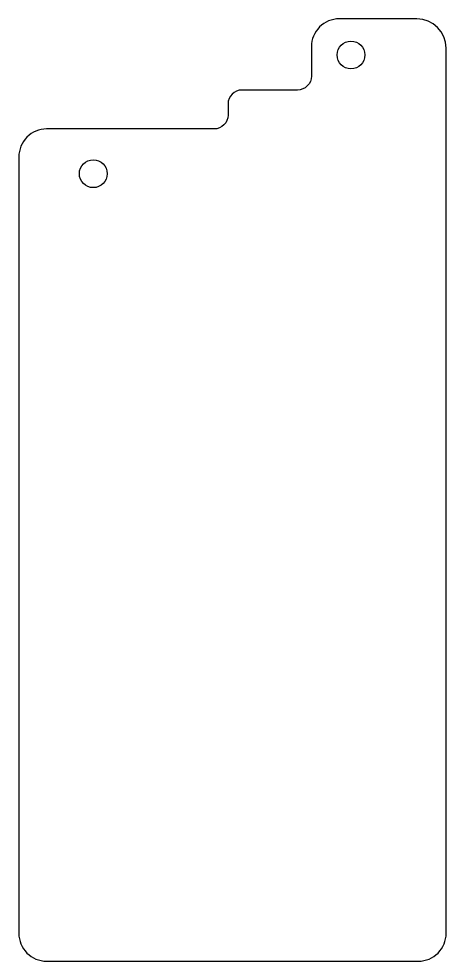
# Model space of a CAD drawing. Header units: millimetres. Extents: x -740.4 to -709.6, y -674.8 to -607.
import ezdxf

# ---------------------------------------------------------------- set-up
doc = ezdxf.new("R2010")
doc.units = ezdxf.units.MM
doc.layers.get('0').update_dxf_attribs({"linetype": 'CONTINUOUS'})

msp = doc.modelspace()

# ---------------------------------------------------------------- linework, layer by layer
msp.add_lwpolyline([(-740.367, -672.79, 0.414214), (-738.367, -674.79), (-711.613, -674.79, 0.414228), (-709.613, -672.79), (-709.621, -609.12, 0.414176), (-711.721, -607.021), (-717.312, -607.021, 0.414214), (-719.312, -609.021), (-719.312, -611.141, -0.414214), (-720.312, -612.141), (-724.312, -612.141, 0.414214), (-725.312, -613.141), (-725.312, -613.941, -0.414214), (-726.312, -614.941), (-738.367, -614.941, 0.414214), (-740.367, -616.941)], format="xyb", close=True)
for centre in [(-716.463, -609.62), (-735.013, -618.16)]:
    msp.add_circle(centre, 1)

doc.saveas('drawing.dxf')
